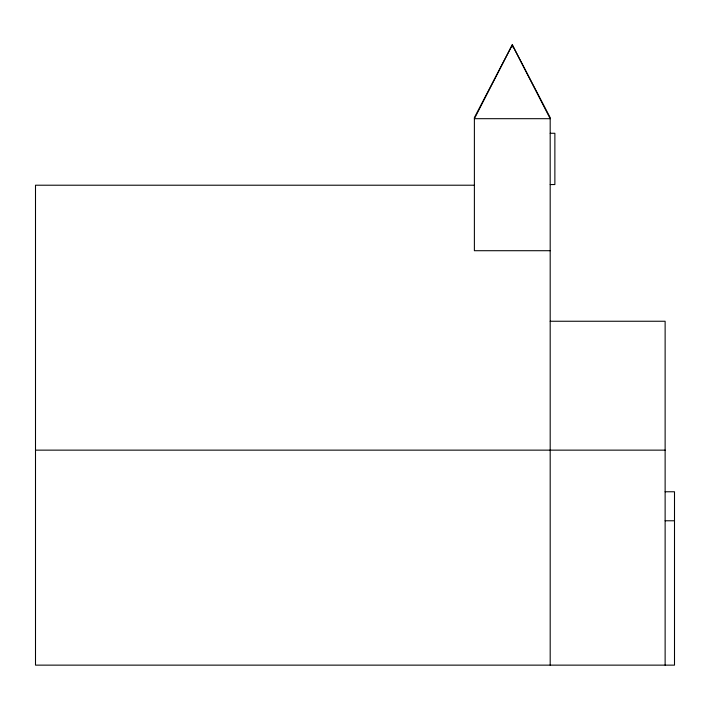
<?xml version="1.0" encoding="UTF-8"?>
<svg xmlns="http://www.w3.org/2000/svg" width="710" height="710" viewBox="0 0 710 710"><rect width="100%" height="100%" fill="white"/><g stroke="black" fill="none" stroke-linecap="round" stroke-linejoin="round"><path stroke-width="1.06" d="M550.188 665.137L550.188 117.674L512.283 44.863L474.386 118.685L550.188 118.685L512.283 44.863L474.386 117.674L474.386 250.71L550.188 250.71M550.188 133.276L554.874 133.276L554.874 184.547L550.188 184.547M474.386 185.212L35.5 185.212L35.5 665.137L674.5 665.137L674.5 491.764L665.128 491.764M550.188 321.248L665.128 321.248L665.128 665.137M35.5 450.14L665.128 450.14M665.128 520.776L674.5 520.776M512.283 44.863L512.283 47.046"/></g></svg>
